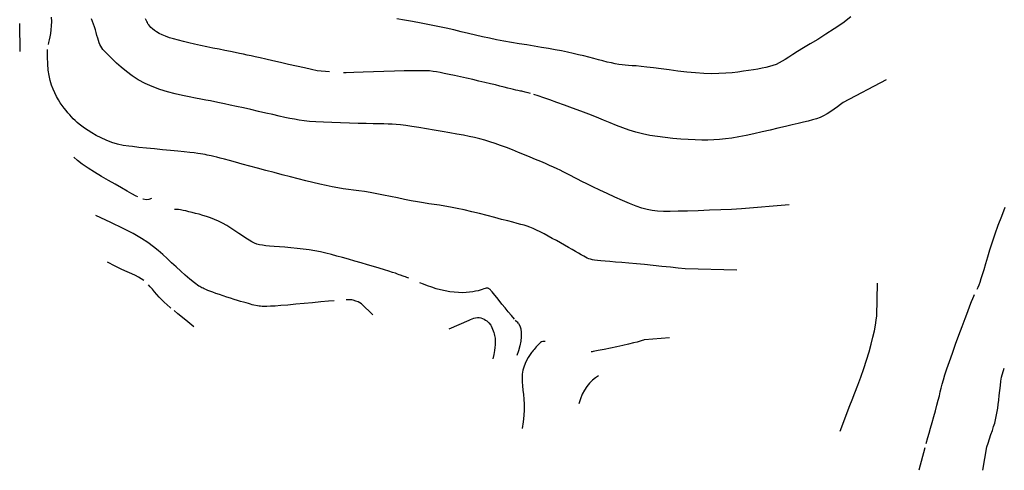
# Model space of a CAD drawing. Header units: millimetres. Extents: x 2235526 to 2245569, y 371981 to 382303.
# Drawn here: x 2242562.9 to 2242881.2, y 379327.2 to 379472.9 of the extents above; entities that cross this region are included whole.
import ezdxf

# ---------------------------------------------------------------- set-up
doc = ezdxf.new("R2010")
doc.units = ezdxf.units.MM
doc.linetypes.add('CONTI', pattern=[0])
for name, color, linetype, transparency in [('133', 10, 'CONTI', 0.7), ('135', 10, 'CONTI', 0.7), ('137', 10, 'CONTI', 0.7), ('139', 10, 'CONTI', 0.7), ('141', 10, 'CONTI', 0.7), ('143', 10, 'CONTI', 0.7), ('145', 10, 'CONTI', 0.7)]:
    doc.layers.add(name, color=color, linetype=linetype, transparency=transparency)

msp = doc.modelspace()

# ---------------------------------------------------------------- linework, layer by layer
at = {"layer": '133'}
for points in [[(2242603.08, 379388.53), (2242603, 379388.6), (2242602.22, 379389.14), (2242601.35, 379389.64), (2242600.34, 379390.14), (2242599.13, 379390.7), (2242597.67, 379391.37), (2242595.91, 379392.18), (2242593.81, 379393.19), (2242591.3, 379394.45)], [(2242611.79, 379379.67), (2242611.58, 379379.84), (2242610.54, 379380.72), (2242609.6, 379381.55), (2242608.74, 379382.38), (2242607.95, 379383.22), (2242607.2, 379384.07), (2242606.49, 379384.91), (2242605.8, 379385.74), (2242605.12, 379386.54), (2242604.49, 379387.22)], [(2242619.15, 379373.63), (2242617.25, 379375.23), (2242615.56, 379376.62), (2242614.07, 379377.83), (2242612.82, 379378.84)]]:
    msp.add_lwpolyline(points, dxfattribs=at)
at = {"layer": '135'}
for points in [[(2242620.79, 379386.76), (2242619.36, 379387.85), (2242617.91, 379389.03), (2242616.44, 379390.29), (2242614.97, 379391.61), (2242613.5, 379392.95), (2242612.03, 379394.31), (2242610.58, 379395.66), (2242609.14, 379396.97), (2242607.7, 379398.24), (2242606.15, 379399.5), (2242604.37, 379400.8), (2242602.24, 379402.19), (2242599.61, 379403.72), (2242596.37, 379405.43), (2242592.39, 379407.37), (2242587.54, 379409.59)], [(2242715.28, 379373.93), (2242715.55, 379373.37), (2242715.78, 379372.83), (2242715.97, 379372.3), (2242716.14, 379371.8), (2242716.27, 379371.31), (2242716.38, 379370.84), (2242716.48, 379370.37), (2242716.55, 379369.92), (2242716.61, 379369.47), (2242716.64, 379368.98), (2242716.64, 379368.43), (2242716.6, 379367.76), (2242716.51, 379366.95), (2242716.36, 379365.94), (2242716.15, 379364.71), (2242715.86, 379363.21)], [(2242749.97, 379357.8), (2242749.01, 379357.13), (2242748.06, 379356.34), (2242747.13, 379355.42), (2242746.26, 379354.37), (2242745.46, 379353.18), (2242744.75, 379351.85), (2242744.14, 379350.38), (2242743.65, 379348.76)]]:
    msp.add_lwpolyline(points, dxfattribs=at)
at = {"layer": '135', "elevation": 135}
for points in [[(2242664.53, 379382.03), (2242662.71, 379381.88), (2242660.24, 379381.65), (2242657.57, 379381.4), (2242654.82, 379381.13), (2242652.12, 379380.88), (2242649.59, 379380.65), (2242647.34, 379380.46), (2242645.49, 379380.33), (2242644, 379380.24), (2242642.82, 379380.2), (2242641.92, 379380.19), (2242641.23, 379380.2), (2242640.7, 379380.23), (2242640.3, 379380.27), (2242638.03, 379380.76), (2242637.48, 379380.92), (2242636.84, 379381.1), (2242636.1, 379381.32), (2242635.26, 379381.56), (2242634.33, 379381.84), (2242633.32, 379382.14), (2242632.23, 379382.48), (2242631.06, 379382.84), (2242629.86, 379383.22), (2242628.64, 379383.61), (2242627.46, 379384.01), (2242626.33, 379384.39), (2242625.3, 379384.75), (2242624.41, 379385.08), (2242623.67, 379385.37), (2242623.07, 379385.62), (2242622.58, 379385.85), (2242622.17, 379386.05), (2242621.82, 379386.24), (2242621.49, 379386.41), (2242621.16, 379386.59), (2242620.79, 379386.76)], [(2242672.89, 379381.35), (2242672.34, 379381.64), (2242671.55, 379381.91), (2242670.66, 379382.26), (2242670.26, 379382.29), (2242669.71, 379382.31), (2242668.96, 379382.31), (2242668.43, 379382.29)], [(2242677.07, 379377.52), (2242673.38, 379381.02), (2242672.89, 379381.35)], [(2242701.76, 379372.9), (2242708.15, 379375.75), (2242708.6, 379375.95), (2242709.12, 379376.16), (2242709.68, 379376.35), (2242710.26, 379376.49), (2242710.86, 379376.58), (2242711.44, 379376.58), (2242712, 379376.49), (2242712.53, 379376.31), (2242713.03, 379376.07), (2242713.48, 379375.79), (2242713.88, 379375.49), (2242714.23, 379375.19), (2242714.53, 379374.92), (2242715.16, 379374.09)], [(2242715.16, 379374.09), (2242715.28, 379373.93)]]:
    msp.add_lwpolyline(points, dxfattribs=at)
at = {"layer": '137', "elevation": 137}
for points in [[(2242563.11, 379462.6), (2242562.91, 379471.48), (2242562.94, 379471.66)], [(2242688.71, 379389.31), (2242688.09, 379389.55), (2242687.6, 379389.72), (2242687.2, 379389.85), (2242686.88, 379389.96), (2242686.58, 379390.06), (2242686.3, 379390.17), (2242685.98, 379390.29), (2242685.57, 379390.45), (2242685.04, 379390.65), (2242684.33, 379390.89), (2242683.42, 379391.19), (2242682.25, 379391.57), (2242680.8, 379392.01), (2242679.12, 379392.52), (2242677.26, 379393.07), (2242675.28, 379393.66), (2242673.24, 379394.25), (2242671.18, 379394.85), (2242669.18, 379395.43), (2242667.26, 379395.98), (2242665.43, 379396.49), (2242663.64, 379396.97), (2242661.88, 379397.41), (2242660.11, 379397.81), (2242658.31, 379398.16), (2242656.45, 379398.47), (2242654.52, 379398.74), (2242652.55, 379398.96), (2242650.58, 379399.16), (2242648.66, 379399.32), (2242646.85, 379399.46), (2242645.18, 379399.59), (2242643.7, 379399.7), (2242642.45, 379399.82), (2242641.38, 379399.95), (2242640.45, 379400.12), (2242639.6, 379400.34), (2242638.79, 379400.65), (2242637.96, 379401.05), (2242637.06, 379401.57), (2242636.05, 379402.22), (2242634.93, 379402.98), (2242633.73, 379403.8), (2242632.47, 379404.66), (2242631.17, 379405.52), (2242629.84, 379406.35), (2242628.5, 379407.11), (2242627.18, 379407.77), (2242625.87, 379408.34), (2242624.58, 379408.83), (2242623.33, 379409.26), (2242622.1, 379409.63), (2242620.9, 379409.96), (2242619.75, 379410.26), (2242618.64, 379410.55), (2242617.59, 379410.81), (2242616.61, 379411.04), (2242615.71, 379411.23), (2242614.92, 379411.39), (2242614.23, 379411.5), (2242613.67, 379411.55), (2242613.25, 379411.55), (2242612.98, 379411.52)], [(2242722.83, 379376.1), (2242721.85, 379377.24), (2242720.82, 379378.46), (2242719.79, 379379.73), (2242718.79, 379380.95), (2242717.89, 379382.09), (2242717.11, 379383.07), (2242716.49, 379383.84), (2242716.02, 379384.42), (2242715.67, 379384.86), (2242715.41, 379385.17), (2242715.22, 379385.39), (2242715.07, 379385.55), (2242714.94, 379385.68), (2242714.81, 379385.8), (2242714.66, 379385.9), (2242714.49, 379385.99), (2242714.28, 379386.06), (2242714.03, 379386.08), (2242713.72, 379386.07), (2242713.35, 379385.99), (2242712.9, 379385.87), (2242712.37, 379385.69), (2242711.76, 379385.49), (2242711.05, 379385.28), (2242710.25, 379385.08), (2242709.35, 379384.89), (2242708.34, 379384.75), (2242707.22, 379384.66), (2242706, 379384.63), (2242704.69, 379384.66), (2242703.33, 379384.76), (2242701.9, 379384.94), (2242700.44, 379385.19), (2242698.96, 379385.53), (2242697.53, 379385.93), (2242696.11, 379386.38), (2242694.73, 379386.87), (2242693.42, 379387.38), (2242692.2, 379387.87)], [(2242724.14, 379374.7), (2242723.89, 379374.95), (2242723.64, 379375.22), (2242723.4, 379375.48), (2242723.15, 379375.75)], [(2242732.77, 379368.89), (2242732.58, 379368.91), (2242732.05, 379368.86), (2242731.62, 379368.74), (2242731.24, 379368.53), (2242730.91, 379368.26), (2242730.58, 379367.94), (2242730.23, 379367.56), (2242729.88, 379367.15), (2242729.52, 379366.73), (2242729.18, 379366.32), (2242728.86, 379365.92), (2242728.57, 379365.56), (2242728.34, 379365.27)], [(2242772.9, 379370.04), (2242764.9, 379369.45), (2242764.76, 379369.38), (2242764.49, 379369.27), (2242764.07, 379369.13), (2242763.42, 379368.94), (2242762.51, 379368.69), (2242761.29, 379368.38), (2242759.72, 379368.01), (2242757.9, 379367.59), (2242755.9, 379367.14), (2242753.84, 379366.69), (2242751.81, 379366.27), (2242749.92, 379365.9), (2242748.25, 379365.61), (2242747.95, 379365.56), (2242747.66, 379365.51)]]:
    msp.add_lwpolyline(points, dxfattribs=at)
at = {"layer": '137'}
for points in [[(2242601.06, 379415.56), (2242600.54, 379415.81), (2242599.17, 379416.57), (2242597.6, 379417.47), (2242595.8, 379418.52), (2242593.78, 379419.68), (2242591.6, 379420.93), (2242589.36, 379422.23), (2242587.14, 379423.55), (2242585.04, 379424.86), (2242583.15, 379426.13), (2242581.56, 379427.32), (2242580.36, 379428.4)], [(2242605.46, 379415.05), (2242604.65, 379414.74), (2242603.77, 379414.68), (2242602.82, 379414.85), (2242602.75, 379414.87)], [(2242724.14, 379374.7), (2242724.6, 379373.92), (2242724.89, 379372.92), (2242725.03, 379371.73), (2242725.01, 379370.39), (2242724.85, 379368.94), (2242724.56, 379367.43), (2242724.13, 379365.89), (2242723.58, 379364.36)], [(2242728.34, 379365.27), (2242727.29, 379363.72), (2242726.5, 379362.27), (2242725.94, 379360.91), (2242725.57, 379359.61), (2242725.37, 379358.35), (2242725.3, 379357.1), (2242725.33, 379355.83), (2242725.43, 379354.53), (2242725.56, 379353.17), (2242725.71, 379351.73), (2242725.84, 379350.2), (2242725.93, 379348.57), (2242725.95, 379346.82), (2242725.88, 379344.95), (2242725.69, 379342.93), (2242725.36, 379340.75)]]:
    msp.add_lwpolyline(points, dxfattribs=at)
at = {"layer": '139', "elevation": 139}
for points in [[(2242572.2, 379464.81), (2242572.37, 379465.49), (2242572.56, 379466.33), (2242572.75, 379467.3), (2242572.94, 379468.39), (2242573.09, 379469.59), (2242573.2, 379470.88), (2242573.25, 379472.24), (2242573.21, 379473.65)], [(2242794.73, 379391.95), (2242778.03, 379392.35), (2242775.76, 379392.59), (2242773.21, 379392.86), (2242770.48, 379393.14), (2242767.68, 379393.42), (2242764.89, 379393.7), (2242762.22, 379393.95), (2242759.75, 379394.18), (2242757.51, 379394.38), (2242755.48, 379394.55), (2242753.68, 379394.7), (2242752.1, 379394.84), (2242750.75, 379394.96), (2242749.63, 379395.07), (2242748.73, 379395.18), (2242748.01, 379395.3), (2242747.41, 379395.45), (2242746.88, 379395.62), (2242746.37, 379395.84), (2242745.83, 379396.12), (2242745.2, 379396.47), (2242744.44, 379396.91), (2242743.55, 379397.41), (2242742.55, 379397.99), (2242741.46, 379398.61), (2242740.28, 379399.28), (2242739.04, 379399.99), (2242737.74, 379400.71), (2242736.41, 379401.46), (2242735.06, 379402.2), (2242733.71, 379402.92), (2242732.4, 379403.61), (2242731.13, 379404.25), (2242729.94, 379404.83), (2242728.85, 379405.34), (2242727.85, 379405.76), (2242726.91, 379406.11), (2242725.95, 379406.42), (2242724.92, 379406.72), (2242723.74, 379407.04), (2242722.35, 379407.39), (2242720.68, 379407.82), (2242718.69, 379408.34), (2242716.45, 379408.92), (2242714.03, 379409.54), (2242711.52, 379410.18), (2242709, 379410.79), (2242706.55, 379411.37), (2242704.27, 379411.87), (2242702.2, 379412.28), (2242700.31, 379412.61), (2242698.55, 379412.89), (2242696.84, 379413.14), (2242695.14, 379413.39), (2242693.38, 379413.66), (2242691.5, 379413.98), (2242689.45, 379414.36), (2242687.28, 379414.79), (2242685.03, 379415.25), (2242682.74, 379415.71), (2242680.48, 379416.17), (2242678.3, 379416.6), (2242676.23, 379416.98), (2242674.32, 379417.29), (2242672.54, 379417.56), (2242670.84, 379417.79), (2242669.18, 379418.02), (2242667.5, 379418.25), (2242665.78, 379418.52), (2242663.95, 379418.84), (2242661.99, 379419.23), (2242659.9, 379419.69), (2242657.68, 379420.2), (2242655.35, 379420.77), (2242652.92, 379421.39), (2242650.4, 379422.04), (2242647.8, 379422.73), (2242645.13, 379423.44), (2242642.45, 379424.16), (2242639.81, 379424.88), (2242637.27, 379425.57), (2242634.87, 379426.22), (2242632.67, 379426.82), (2242630.74, 379427.34), (2242629.1, 379427.77), (2242627.73, 379428.12), (2242626.59, 379428.41), (2242625.64, 379428.64), (2242624.83, 379428.83), (2242624.12, 379428.99), (2242623.47, 379429.13), (2242622.83, 379429.27), (2242622.15, 379429.4), (2242621.37, 379429.53), (2242620.44, 379429.67), (2242619.29, 379429.82), (2242617.87, 379429.98), (2242616.12, 379430.17), (2242614.01, 379430.37), (2242611.63, 379430.59), (2242609.07, 379430.83), (2242606.45, 379431.08), (2242603.88, 379431.33), (2242601.47, 379431.58), (2242599.32, 379431.83), (2242598.23, 379431.98)], [(2242828.1, 379339.87), (2242831.25, 379348.18), (2242831.97, 379350.02), (2242832.83, 379352.23), (2242833.77, 379354.7), (2242834.74, 379357.36), (2242835.72, 379360.1), (2242836.64, 379362.85), (2242837.46, 379365.5), (2242838.15, 379367.98), (2242838.71, 379370.26), (2242839.16, 379372.33), (2242839.51, 379374.18), (2242839.77, 379375.79), (2242839.97, 379377.15), (2242840.2, 379387.74)]]:
    msp.add_lwpolyline(points, dxfattribs=at)
at = {"layer": '139'}
msp.add_lwpolyline([(2242598.23, 379431.98), (2242596.35, 379432.22), (2242594.48, 379432.64), (2242592.66, 379433.21), (2242590.9, 379433.89), (2242589.23, 379434.65), (2242587.68, 379435.45), (2242586.26, 379436.25), (2242585, 379437.03), (2242583.91, 379437.75), (2242582.97, 379438.43), (2242582.16, 379439.06), (2242581.45, 379439.67), (2242580.82, 379440.27), (2242580.24, 379440.87), (2242579.67, 379441.48), (2242579.11, 379442.12), (2242578.52, 379442.8), (2242577.9, 379443.53), (2242577.28, 379444.3), (2242576.64, 379445.14), (2242576.01, 379446.03), (2242575.4, 379447), (2242574.8, 379448.04), (2242574.23, 379449.17), (2242573.7, 379450.38), (2242573.21, 379451.71), (2242572.78, 379453.17), (2242572.43, 379454.78), (2242572.15, 379456.57), (2242571.97, 379458.57), (2242571.89, 379460.78), (2242571.93, 379463.24)], dxfattribs=at)
at = {"layer": '141', "elevation": 141}
for points in [[(2242811.58, 379413.05), (2242796.16, 379411.7), (2242793, 379411.56), (2242789.52, 379411.42), (2242785.87, 379411.28), (2242782.25, 379411.14), (2242778.81, 379411.02), (2242775.73, 379410.94), (2242773.14, 379410.89), (2242770.97, 379410.9), (2242769.09, 379410.99), (2242767.39, 379411.19), (2242765.75, 379411.52), (2242764.05, 379411.99), (2242762.17, 379412.64), (2242760.04, 379413.48), (2242757.7, 379414.46), (2242755.26, 379415.54), (2242752.79, 379416.66), (2242750.4, 379417.78), (2242748.18, 379418.84), (2242746.21, 379419.8), (2242744.57, 379420.62), (2242743.22, 379421.31), (2242742.1, 379421.89), (2242741.13, 379422.4), (2242740.26, 379422.86), (2242739.43, 379423.29), (2242738.57, 379423.73), (2242737.63, 379424.19), (2242736.59, 379424.68), (2242735.44, 379425.2), (2242734.18, 379425.76), (2242732.81, 379426.37), (2242731.31, 379427.01), (2242729.68, 379427.71), (2242727.92, 379428.44), (2242726.05, 379429.21), (2242724.13, 379429.99), (2242722.18, 379430.77), (2242720.24, 379431.51), (2242718.35, 379432.21), (2242716.54, 379432.85), (2242714.84, 379433.41), (2242713.22, 379433.9), (2242711.6, 379434.34), (2242709.96, 379434.74), (2242708.22, 379435.13), (2242706.33, 379435.51), (2242704.25, 379435.91), (2242701.94, 379436.33), (2242699.47, 379436.77), (2242696.91, 379437.21), (2242694.37, 379437.62), (2242691.92, 379438.01), (2242689.66, 379438.35), (2242687.67, 379438.64), (2242686, 379438.84), (2242684.57, 379438.99), (2242683.28, 379439.08), (2242682.01, 379439.14), (2242680.64, 379439.18), (2242679.07, 379439.2), (2242677.18, 379439.23), (2242674.9, 379439.27), (2242672.3, 379439.32), (2242669.5, 379439.4), (2242666.63, 379439.49), (2242663.78, 379439.59), (2242661.09, 379439.71), (2242658.67, 379439.85), (2242656.6, 379440.01), (2242654.81, 379440.19), (2242653.21, 379440.4), (2242651.71, 379440.66), (2242650.21, 379440.95), (2242648.61, 379441.3), (2242646.82, 379441.71), (2242644.76, 379442.18), (2242642.49, 379442.7), (2242640.1, 379443.24), (2242637.67, 379443.79), (2242635.27, 379444.33), (2242632.99, 379444.84), (2242630.91, 379445.29), (2242629.09, 379445.69), (2242627.48, 379446.02), (2242625.99, 379446.32), (2242624.55, 379446.61), (2242623.08, 379446.89), (2242621.5, 379447.19), (2242619.73, 379447.53), (2242617.71, 379447.92), (2242615.49, 379448.39), (2242613.13, 379448.93), (2242610.68, 379449.58), (2242608.21, 379450.34), (2242605.77, 379451.24), (2242603.44, 379452.28), (2242601.25, 379453.47), (2242599.23, 379454.77), (2242597.39, 379456.13), (2242595.73, 379457.49), (2242594.25, 379458.8), (2242592.98, 379460.02), (2242591.91, 379461.08), (2242591.05, 379461.95), (2242590.36, 379462.66), (2242589.83, 379463.26), (2242589.42, 379463.78), (2242589.1, 379464.29), (2242588.84, 379464.82), (2242588.6, 379465.42), (2242588.37, 379466.12), (2242588.13, 379466.91), (2242587.88, 379467.77), (2242587.63, 379468.68), (2242587.36, 379469.61), (2242587.08, 379470.53), (2242586.78, 379471.43), (2242586.46, 379472.29), (2242586.12, 379473.14)], [(2242872.38, 379385.8), (2242872.66, 379386.42), (2242872.98, 379387.17), (2242873.33, 379388.08), (2242873.72, 379389.18), (2242874.15, 379390.5), (2242874.65, 379392.15), (2242875.21, 379394.06), (2242875.83, 379396.18), (2242876.53, 379398.52), (2242877.32, 379401.03), (2242878.21, 379403.69), (2242879.2, 379406.48), (2242880.31, 379409.37), (2242881.48, 379412.29)], [(2242855.91, 379335.89), (2242856.42, 379337.79), (2242856.83, 379339.2), (2242857.31, 379340.86), (2242857.83, 379342.68), (2242858.37, 379344.59), (2242858.9, 379346.49), (2242859.39, 379348.3), (2242859.82, 379349.94), (2242860.17, 379351.35), (2242860.46, 379352.6), (2242860.75, 379353.79), (2242861.07, 379355.03), (2242861.45, 379356.42), (2242861.95, 379358.05), (2242862.6, 379360.03), (2242863.42, 379362.41), (2242864.38, 379365.11), (2242865.42, 379367.99), (2242866.49, 379370.91), (2242867.54, 379373.74), (2242868.51, 379376.33), (2242869.34, 379378.56), (2242870.04, 379380.42), (2242870.57, 379381.8), (2242870.97, 379382.8), (2242871.26, 379383.52), (2242871.49, 379384.04)], [(2242853.61, 379327.36), (2242855.56, 379334.58)]]:
    msp.add_lwpolyline(points, dxfattribs=at)
at = {"layer": '143', "elevation": 143}
for points in [[(2242663.08, 379456.05), (2242659.11, 379456.34), (2242657.2, 379456.77), (2242654.92, 379457.28), (2242652.42, 379457.84), (2242649.8, 379458.43), (2242647.2, 379459.02), (2242644.73, 379459.57), (2242642.51, 379460.07), (2242640.64, 379460.5), (2242639.07, 379460.85), (2242637.7, 379461.16), (2242636.45, 379461.43), (2242635.25, 379461.69), (2242633.99, 379461.96), (2242632.6, 379462.24), (2242631.01, 379462.56), (2242629.25, 379462.91), (2242627.36, 379463.29), (2242625.39, 379463.69), (2242623.38, 379464.1), (2242621.38, 379464.52), (2242619.43, 379464.94), (2242617.57, 379465.36), (2242615.82, 379465.78), (2242614.19, 379466.19), (2242612.67, 379466.62), (2242611.28, 379467.05), (2242610.03, 379467.49), (2242608.92, 379467.95), (2242607.96, 379468.43), (2242607.13, 379468.91), (2242606.43, 379469.4), (2242605.84, 379469.88), (2242605.35, 379470.35), (2242604.96, 379470.78), (2242604.64, 379471.19), (2242604.38, 379471.56), (2242604.17, 379471.91), (2242603.98, 379472.28), (2242603.78, 379472.7), (2242603.57, 379473.19)], [(2242727.97, 379449.02), (2242727.31, 379449.21), (2242726.77, 379449.36), (2242726.33, 379449.47), (2242725.96, 379449.55), (2242725.58, 379449.63), (2242725.21, 379449.71), (2242724.83, 379449.79), (2242724.4, 379449.88), (2242723.9, 379449.99), (2242723.29, 379450.13), (2242722.57, 379450.31), (2242721.69, 379450.53), (2242720.66, 379450.78), (2242719.48, 379451.08), (2242718.15, 379451.41), (2242716.66, 379451.77), (2242715.04, 379452.16), (2242713.26, 379452.59), (2242711.35, 379453.03), (2242709.36, 379453.49), (2242707.33, 379453.94), (2242705.34, 379454.39), (2242703.44, 379454.81), (2242701.69, 379455.19), (2242700.14, 379455.52), (2242698.84, 379455.8), (2242697.68, 379456.01), (2242696.54, 379456.17), (2242695.32, 379456.28), (2242693.88, 379456.34), (2242692.12, 379456.36), (2242689.9, 379456.34), (2242687.16, 379456.28), (2242684.03, 379456.19), (2242680.66, 379456.09), (2242677.25, 379455.98), (2242673.95, 379455.86), (2242670.95, 379455.75), (2242668.41, 379455.66), (2242667.52, 379455.73)], [(2242842.93, 379453.39), (2242829.07, 379446.05), (2242828.23, 379445.4), (2242827.27, 379444.68), (2242826.21, 379443.93), (2242825.09, 379443.18), (2242823.93, 379442.47), (2242822.76, 379441.84), (2242821.6, 379441.3), (2242820.41, 379440.85), (2242819.15, 379440.46), (2242817.79, 379440.09), (2242816.27, 379439.72), (2242814.56, 379439.33), (2242812.61, 379438.89), (2242810.41, 379438.37), (2242808, 379437.79), (2242805.45, 379437.19), (2242802.84, 379436.58), (2242800.22, 379436), (2242797.69, 379435.46), (2242795.3, 379434.99), (2242793.1, 379434.62), (2242791.06, 379434.34), (2242789.12, 379434.14), (2242787.22, 379434.02), (2242785.31, 379433.96), (2242783.34, 379433.97), (2242781.23, 379434.02), (2242778.96, 379434.12), (2242776.55, 379434.27), (2242774.06, 379434.47), (2242771.53, 379434.74), (2242769.01, 379435.07), (2242766.55, 379435.47), (2242764.21, 379435.95), (2242762.01, 379436.51), (2242759.92, 379437.15), (2242757.89, 379437.86), (2242755.86, 379438.64), (2242753.79, 379439.48), (2242751.63, 379440.37), (2242749.32, 379441.31), (2242746.84, 379442.29), (2242744.24, 379443.29), (2242741.6, 379444.27), (2242739.01, 379445.22), (2242736.54, 379446.11), (2242734.28, 379446.91), (2242732.31, 379447.6), (2242730.51, 379448.21), (2242729.1, 379448.67)], [(2242874.22, 379327.23), (2242875.53, 379334.77), (2242875.94, 379336.02), (2242876.39, 379337.38), (2242876.85, 379338.78), (2242877.3, 379340.15), (2242877.71, 379341.41), (2242878.06, 379342.48), (2242879.07, 379347.27), (2242879.21, 379348.48), (2242879.37, 379349.9), (2242879.54, 379351.46), (2242879.72, 379353.06), (2242879.9, 379354.63), (2242880.07, 379356.07), (2242880.23, 379357.32), (2242881.1, 379360.26)]]:
    msp.add_lwpolyline(points, dxfattribs=at)
at = {"layer": '145', "elevation": 145}
msp.add_lwpolyline([(2242831.59, 379473.76), (2242828.93, 379471.77), (2242826.2, 379469.89), (2242823.47, 379468.13), (2242820.84, 379466.51), (2242818.39, 379465.04), (2242816.21, 379463.73), (2242814.36, 379462.59), (2242812.81, 379461.6), (2242811.5, 379460.75), (2242810.36, 379460.02), (2242809.34, 379459.41), (2242808.37, 379458.88), (2242807.4, 379458.43), (2242806.37, 379458.05), (2242805.27, 379457.72), (2242804.1, 379457.42), (2242802.84, 379457.16), (2242801.49, 379456.91), (2242800.04, 379456.68), (2242798.49, 379456.44), (2242796.84, 379456.19), (2242795.06, 379455.95), (2242793.15, 379455.73), (2242791.1, 379455.55), (2242788.9, 379455.44), (2242786.53, 379455.41), (2242784, 379455.47), (2242781.3, 379455.65), (2242778.5, 379455.92), (2242775.66, 379456.25), (2242772.88, 379456.61), (2242770.22, 379456.97), (2242767.76, 379457.3), (2242765.59, 379457.57), (2242763.75, 379457.77), (2242762.19, 379457.91), (2242760.87, 379458), (2242759.71, 379458.07), (2242758.64, 379458.15), (2242757.61, 379458.25), (2242756.55, 379458.39), (2242755.4, 379458.6), (2242754.16, 379458.87), (2242752.84, 379459.18), (2242751.44, 379459.54), (2242749.97, 379459.92), (2242748.44, 379460.32), (2242746.86, 379460.73), (2242745.22, 379461.14), (2242743.53, 379461.55), (2242741.77, 379461.95), (2242739.92, 379462.36), (2242737.99, 379462.75), (2242735.96, 379463.15), (2242733.81, 379463.54), (2242731.55, 379463.92), (2242729.2, 379464.3), (2242726.78, 379464.69), (2242724.33, 379465.08), (2242721.87, 379465.49), (2242719.43, 379465.92), (2242717.05, 379466.37), (2242714.73, 379466.85), (2242712.47, 379467.35), (2242710.22, 379467.87), (2242707.95, 379468.42), (2242705.64, 379468.97), (2242703.24, 379469.54), (2242700.73, 379470.11), (2242698.09, 379470.68), (2242695.37, 379471.25), (2242692.62, 379471.78), (2242689.9, 379472.29), (2242687.28, 379472.74), (2242684.81, 379473.13)], dxfattribs=at)

doc.saveas('drawing.dxf')
